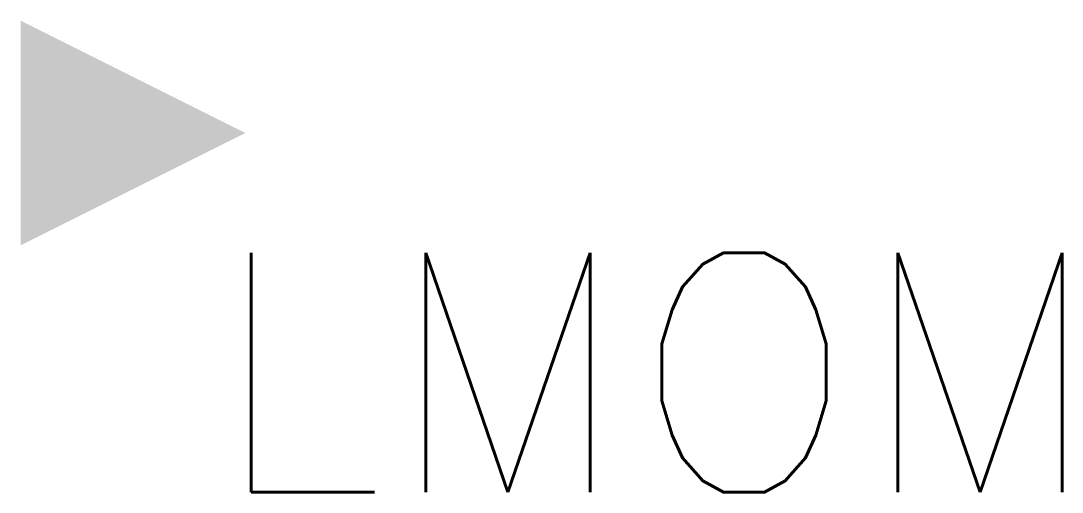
# Model space of a CAD drawing. Extents: x -0.006 to 0.429, y -0.15 to 0.047.
import ezdxf
from ezdxf.enums import TextEntityAlignment as Align

# ---------------------------------------------------------------- set-up
doc = ezdxf.new("R2010")
doc.units = 0
doc.header["$MEASUREMENT"] = 0
doc.styles.get("Standard").update_dxf_attribs({"font": 'SIMPLEX.SHX'})

msp = doc.modelspace()

# ---------------------------------------------------------------- linework, layer by layer
at = {"color": 1}
msp.add_solid([(-0.00586, 0.04688), (-0.00586, -0.04688), (0.08789, 0)], dxfattribs=at)

# ---------------------------------------------------------------- texts
at = {"color": 2}
msp.add_attdef('LMOM', text='M=', height=0.1, dxfattribs=at).set_placement((0.07321, -0.1), align=Align.MIDDLE_LEFT)

doc.saveas('drawing.dxf')
